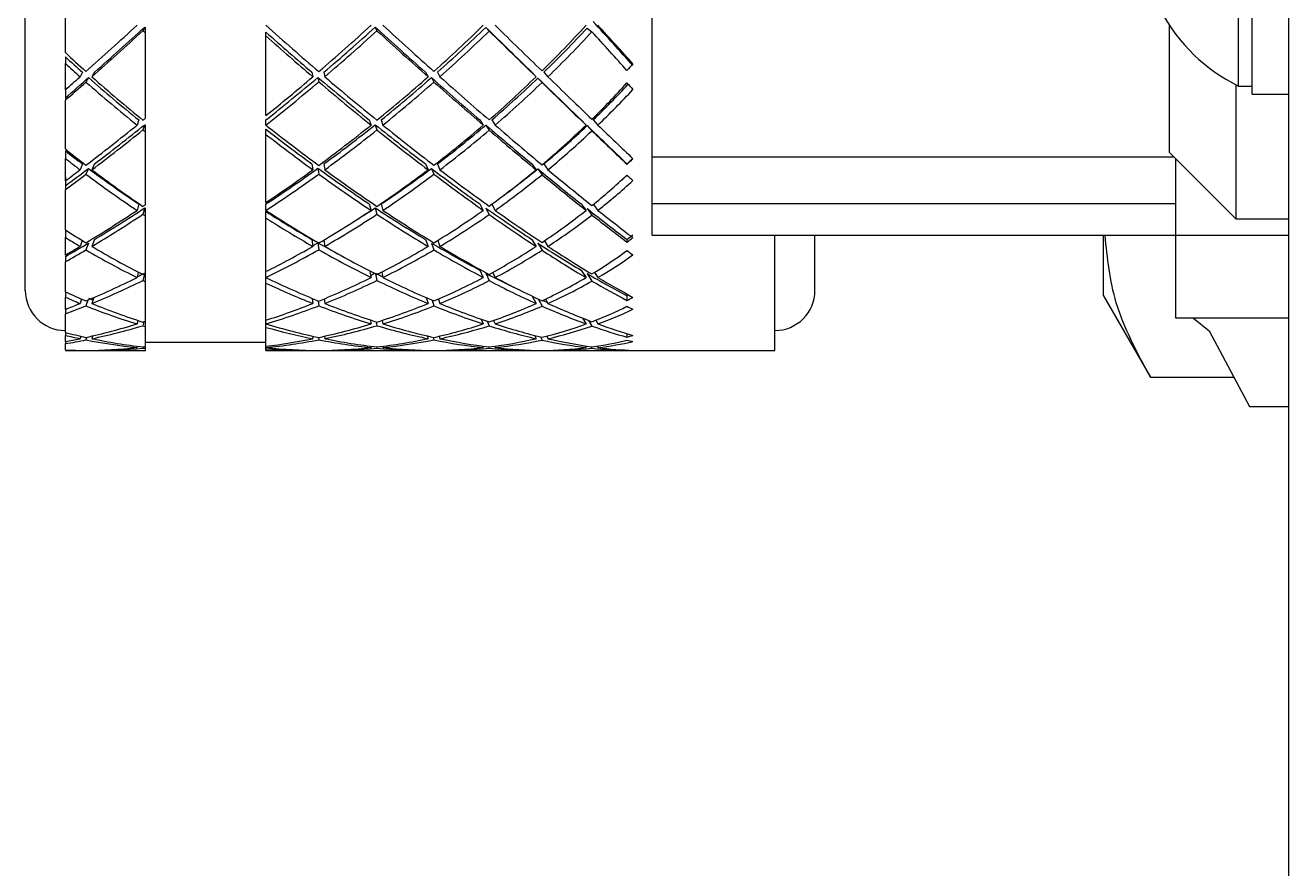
# Model space of a CAD drawing. Header units: millimetres. Extents: x 0 to 279, y 0 to 216.
# Drawn here: x 88.59 to 96.21, y 82.21 to 87.29 of the extents above; entities that cross this region are included whole.
import ezdxf

# ---------------------------------------------------------------- set-up
doc = ezdxf.new("R2010")
doc.units = ezdxf.units.MM

msp = doc.modelspace()

# ---------------------------------------------------------------- linework, layer by layer
at = {"color": 7, "linetype": 'Continuous', "lineweight": 25}
for p, q in [((96.2104, 42.8383), (96.2104, 98.8383)), ((92.3704, 86.5012), (92.3704, 91.3883)), ((88.5904, 85.696), (88.5904, 88.8383)), ((95.9079, 86.9283), (95.9079, 88.392)), ((95.9904, 86.8783), (95.9904, 87.8783)), ((88.8323, 87.1299), (88.8323, 87.4637)), ((89.3106, 87.2842), (89.3003, 87.2618)), ((89.3161, 87.2475), (89.3161, 87.2791)), ((90.0418, 87.2305), (90.0418, 87.2528)), ((90.7012, 87.2842), (90.7115, 87.2618)), ((91.3681, 87.282), (91.3881, 87.2596)), ((91.9791, 87.2778), (92.0082, 87.2555)), ((95.4904, 86.5283), (95.4904, 87.2946)), ((89.3161, 86.7347), (89.3161, 87.2475)), ((90.0418, 86.75), (90.0418, 87.2305)), ((88.8323, 87.1045), (88.8323, 87.0637)), ((88.8323, 86.9059), (88.8323, 87.0637)), ((88.9359, 87.0111), (88.9207, 86.9842)), ((88.9718, 86.9792), (88.9566, 86.9523)), ((89.0077, 87.0111), (88.9925, 86.9842)), ((90.3195, 87.0111), (90.3246, 86.9842)), ((90.3554, 86.9805), (90.3605, 86.9536)), ((90.3913, 87.0111), (90.3964, 86.9842)), ((91.0041, 87.0111), (91.0193, 86.9842)), ((91.04, 86.9792), (91.0552, 86.9523)), ((91.0759, 87.0111), (91.0912, 86.9842)), ((91.6464, 87.0111), (91.6711, 86.9842)), ((91.6822, 86.9763), (91.7069, 86.9494)), ((91.7183, 87.0111), (91.7429, 86.9842)), ((88.8323, 86.9194), (88.8323, 86.8564)), ((95.8904, 86.9371), (95.8904, 86.1283)), ((95.9079, 86.9283), (95.9904, 86.9283)), ((95.9904, 86.8783), (96.2104, 86.8783)), ((88.8323, 86.8564), (88.8323, 86.8428)), ((88.8323, 86.5488), (88.8323, 86.8428)), ((89.2746, 86.7238), (89.2644, 86.6928)), ((90.0418, 86.6928), (90.0418, 86.7238)), ((90.6653, 86.7238), (90.6756, 86.6928)), ((90.7372, 86.7238), (90.7474, 86.6928)), ((91.3322, 86.7238), (91.3523, 86.6928)), ((91.4041, 86.7238), (91.4241, 86.6928)), ((91.9434, 86.7238), (91.9724, 86.6928)), ((92.0152, 86.7238), (92.0442, 86.6928)), ((89.3106, 86.695), (89.3003, 86.6639)), ((89.3161, 86.6513), (89.3161, 86.6906)), ((89.3161, 86.2133), (89.3161, 86.6513)), ((90.0418, 86.6364), (90.0418, 86.6675)), ((90.7012, 86.695), (90.7115, 86.6639)), ((91.3681, 86.6931), (91.3881, 86.662)), ((91.9791, 86.6894), (92.0082, 86.6583)), ((90.0418, 86.2261), (90.0418, 86.6364)), ((88.8323, 86.5386), (88.8323, 86.4916)), ((88.8323, 86.3568), (88.8323, 86.4916)), ((92.3704, 86.5012), (95.5175, 86.5012)), ((92.3704, 86.22), (92.3704, 86.5012)), ((95.4904, 86.5283), (95.8904, 86.1283)), ((95.5304, 86.0283), (95.5304, 86.4883)), ((88.9359, 86.4583), (88.9207, 86.4233)), ((88.9718, 86.4312), (88.9566, 86.3962)), ((89.0077, 86.4583), (88.9925, 86.4233)), ((90.3195, 86.4583), (90.3246, 86.4233)), ((90.3554, 86.4323), (90.3605, 86.3973)), ((90.3913, 86.4583), (90.3964, 86.4233)), ((91.0041, 86.4583), (91.0193, 86.4233)), ((91.04, 86.4312), (91.0552, 86.3962)), ((91.0759, 86.4583), (91.0912, 86.4233)), ((91.6464, 86.4583), (91.6711, 86.4233)), ((91.6822, 86.4287), (91.7069, 86.3937)), ((91.7183, 86.4583), (91.7429, 86.4233)), ((92.2193, 86.4591), (92.2193, 86.4557)), ((88.8323, 86.3805), (88.8323, 86.3274)), ((88.8323, 86.3274), (88.8323, 86.3035)), ((88.8323, 86.0614), (88.8323, 86.3035)), ((89.2746, 86.2173), (89.2644, 86.1787)), ((89.3106, 86.1935), (89.3003, 86.155)), ((89.3161, 86.1447), (89.3161, 86.1899)), ((90.0418, 86.1787), (90.0418, 86.2173)), ((90.6653, 86.2173), (90.6756, 86.1787)), ((90.7012, 86.1935), (90.7115, 86.155)), ((90.7372, 86.2173), (90.7474, 86.1787)), ((91.3322, 86.2173), (91.3523, 86.1787)), ((91.3681, 86.192), (91.3881, 86.1534)), ((91.4046, 86.2163), (91.4241, 86.1787)), ((91.9434, 86.2173), (91.9724, 86.1787)), ((91.9791, 86.189), (92.0082, 86.1504)), ((92.0171, 86.2147), (92.0442, 86.1787)), ((92.3704, 86.22), (95.5304, 86.22)), ((92.3704, 86.0283), (92.3704, 86.22)), ((89.3161, 85.7995), (89.3161, 86.1447)), ((90.0418, 86.1325), (90.0418, 86.171)), ((90.0418, 85.8091), (90.0418, 86.1325)), ((95.8904, 86.1283), (96.2104, 86.1283)), ((88.8323, 86.0614), (88.8323, 86.0155)), ((88.8323, 85.9093), (88.8323, 86.0155)), ((88.9337, 85.9971), (88.9207, 85.9614)), ((88.9718, 85.9817), (88.9566, 85.94)), ((89.0077, 86.0031), (88.9925, 85.9614)), ((90.3195, 86.0031), (90.3246, 85.9614)), ((90.3554, 85.9826), (90.3605, 85.9409)), ((90.3916, 86.0004), (90.3964, 85.9614)), ((91.0041, 86.0031), (91.0193, 85.9614)), ((91.04, 85.9817), (91.0552, 85.94)), ((91.0781, 85.9971), (91.0912, 85.9614)), ((91.6464, 86.0031), (91.6711, 85.9614)), ((91.6822, 85.9798), (91.7069, 85.9381)), ((91.7226, 85.9956), (91.7429, 85.9614)), ((92.2193, 86.0036), (92.2193, 85.9869)), ((92.3704, 86.0283), (95.5304, 86.0283)), ((93.111, 85.3331), (93.111, 86.0283)), ((93.3529, 85.696), (93.3529, 86.0283)), ((95.0928, 85.6633), (95.0928, 86.0283)), ((95.5304, 86.0283), (96.2104, 86.0283)), ((95.5304, 85.5283), (95.5304, 86.0283)), ((88.8323, 85.9012), (88.8323, 85.8681)), ((88.8323, 85.6876), (88.8323, 85.8681)), ((89.2719, 85.806), (89.2644, 85.7735)), ((90.0418, 85.7735), (90.0418, 85.8091)), ((90.6661, 85.8146), (90.6756, 85.7735)), ((90.7399, 85.806), (90.7474, 85.7735)), ((91.3322, 85.818), (91.3523, 85.7735)), ((91.4101, 85.8047), (91.4241, 85.7735)), ((91.9434, 85.818), (91.9724, 85.7735)), ((92.0239, 85.8047), (92.0442, 85.7735)), ((89.3096, 85.7962), (89.3003, 85.7559)), ((89.3161, 85.7483), (89.3161, 85.7977)), ((89.3161, 85.51), (89.3161, 85.7483)), ((90.0418, 85.7393), (90.0418, 85.7735)), ((90.0418, 85.5161), (90.0418, 85.7393)), ((90.7022, 85.7962), (90.7115, 85.7559)), ((91.3681, 85.7992), (91.3881, 85.7548)), ((91.9791, 85.797), (92.0082, 85.7525)), ((88.8323, 85.6876), (88.8323, 85.655)), ((88.8323, 85.5816), (88.8323, 85.655)), ((89.004, 85.6525), (88.9925, 85.6172)), ((91.0078, 85.6525), (91.0193, 85.6172)), ((91.6478, 85.6612), (91.6711, 85.6172)), ((92.2193, 85.6642), (92.2193, 85.6349)), ((95.0928, 85.6633), (95.3764, 85.1721)), ((88.8323, 85.5816), (88.8323, 85.5542)), ((88.9294, 85.6439), (88.9207, 85.6172)), ((88.9679, 85.637), (88.9566, 85.6025)), ((90.3212, 85.6477), (90.3246, 85.6172)), ((90.3572, 85.6329), (90.3605, 85.6031)), ((90.3934, 85.6451), (90.3964, 85.6172)), ((91.0439, 85.637), (91.0552, 85.6025)), ((91.0824, 85.6439), (91.0912, 85.6172)), ((91.6842, 85.6441), (91.7069, 85.6012)), ((91.7288, 85.6439), (91.7429, 85.6172)), ((88.8323, 85.4429), (88.8323, 85.5542)), ((89.2689, 85.5151), (89.2644, 85.4939)), ((89.3053, 85.5066), (89.3003, 85.4831)), ((89.3161, 85.4785), (89.3161, 85.51)), ((90.0418, 85.4939), (90.0418, 85.5161)), ((90.6704, 85.5182), (90.6756, 85.4939)), ((90.7065, 85.5066), (90.7115, 85.4831)), ((90.7429, 85.5151), (90.7474, 85.4939)), ((91.3406, 85.522), (91.3523, 85.4939)), ((91.3769, 85.5096), (91.3881, 85.4824)), ((91.4153, 85.5151), (91.4241, 85.4939)), ((91.9513, 85.5291), (91.9724, 85.4939)), ((91.9879, 85.5149), (92.0082, 85.481)), ((92.0309, 85.5161), (92.0442, 85.4939)), ((96.2104, 85.5283), (95.5304, 85.5283)), ((95.6365, 85.5283), (95.7301, 85.4527)), ((88.8323, 85.4429), (88.8323, 85.4248)), ((88.8323, 85.3873), (88.8323, 85.4248)), ((88.9977, 85.422), (88.9925, 85.4049)), ((89.3161, 85.3568), (89.3161, 85.4785)), ((90.0418, 85.4731), (90.0418, 85.4939)), ((90.0418, 85.3591), (90.0418, 85.4731)), ((90.323, 85.4205), (90.3246, 85.4049)), ((91.0141, 85.422), (91.0193, 85.4049)), ((91.6612, 85.4247), (91.6711, 85.4049)), ((91.7352, 85.4205), (91.7429, 85.4049)), ((92.2193, 85.4351), (92.2193, 85.4141)), ((95.7301, 85.4527), (95.9728, 84.9963)), ((88.8323, 85.3873), (88.8323, 85.3748)), ((88.8323, 85.3372), (88.8323, 85.3748)), ((88.9252, 85.4198), (88.9207, 85.4049)), ((88.9616, 85.4137), (88.9566, 85.3975)), ((89.266, 85.3591), (89.2644, 85.3511)), ((89.3019, 85.3552), (89.3003, 85.3476)), ((89.3161, 85.3839), (90.0418, 85.3839)), ((89.3161, 85.3462), (89.3161, 85.3568)), ((89.3161, 85.3331), (89.3161, 85.3462)), ((90.0418, 85.3511), (90.0418, 85.3591)), ((90.0418, 85.3446), (90.0418, 85.3511)), ((90.0418, 85.3331), (90.0418, 85.3446)), ((90.359, 85.4126), (90.3605, 85.3978)), ((90.3949, 85.4198), (90.3964, 85.4049)), ((90.6739, 85.3595), (90.6756, 85.3511)), ((90.7099, 85.3552), (90.7115, 85.3476)), ((90.7458, 85.3591), (90.7474, 85.3511)), ((91.0502, 85.4137), (91.0552, 85.3975)), ((91.0866, 85.4198), (91.0912, 85.4049)), ((91.3486, 85.3603), (91.3523, 85.3511)), ((91.3848, 85.3557), (91.3881, 85.3474)), ((91.4208, 85.3595), (91.4241, 85.3511)), ((91.6975, 85.4156), (91.7069, 85.3968)), ((91.9662, 85.3619), (91.9724, 85.3511)), ((92.0026, 85.3566), (92.0082, 85.3469)), ((92.0389, 85.3603), (92.0442, 85.3511)), ((88.8323, 85.3372), (88.8323, 85.3343)), ((88.8323, 85.3331), (88.8323, 85.3343)), ((88.8323, 85.3331), (88.9207, 85.3331)), ((88.9209, 85.3339), (88.9207, 85.3331)), ((88.9927, 85.3339), (88.9925, 85.3331)), ((88.9925, 85.3331), (89.3161, 85.3331)), ((90.0418, 85.3331), (90.3246, 85.3331)), ((90.3245, 85.3338), (90.3246, 85.3331)), ((90.3964, 85.3338), (90.3964, 85.3331)), ((90.3964, 85.3331), (91.0193, 85.3331)), ((91.0191, 85.3339), (91.0193, 85.3331)), ((91.0909, 85.3339), (91.0912, 85.3331)), ((91.0912, 85.3331), (91.6711, 85.3331)), ((91.6706, 85.3341), (91.6711, 85.3331)), ((91.7424, 85.3341), (91.7429, 85.3331)), ((91.7429, 85.3331), (93.111, 85.3331)), ((92.2193, 85.3358), (92.2193, 85.3334)), ((95.3764, 85.1721), (95.8793, 85.1721)), ((95.9728, 84.9963), (96.2104, 84.9963))]:
    msp.add_line(p, q, dxfattribs=at)
for centre, radius, start, end in [((96.372, 87.8783), 1.0573, 208.22267, 243.96274), ((88.8323, 85.696), 0.2419, 180, 270), ((93.111, 85.696), 0.2419, 270, 360)]:
    msp.add_arc(centre, radius, start, end, dxfattribs=at)
for centre, major_axis, ratio, start_param, end_param in [((89.97, 88.8383), (3.4771, 3.4771), 0.127359, 4.292427, 4.383028), ((90.0418, 88.8383), (3.4771, 3.4771), 0.127359, 4.281687, 4.372566), ((90.0418, 88.8383), (3.4267, 3.4267), 0.127359, 4.281687, 4.372412), ((89.97, 88.8383), (3.3168, -3.3168), 0.341811, 4.849528, 4.854107), ((89.97, 88.8383), (3.2687, -3.2687), 0.341811, 4.849682, 4.851314), ((90.0418, 88.8383), (3.4145, -3.4145), 0.232055, 4.940408, 5.031449), ((89.97, 88.8383), (3.365, -3.365), 0.232055, 4.961207, 5.04175), ((89.97, 88.8383), (3.3168, 3.3168), 0.341811, 4.494671, 4.585712), ((90.0418, 88.8383), (3.2687, 3.2687), 0.341811, 4.48437, 4.575096), ((90.0418, 88.8383), (3.3168, 3.3168), 0.341811, 4.48437, 4.57525), ((89.97, 88.8383), (3.4267, -3.4267), 0.127359, 5.052366, 5.143091), ((89.97, 88.8383), (3.4771, -3.4771), 0.127359, 5.052212, 5.143091), ((90.0418, 88.8383), (3.4771, -3.4771), 0.127359, 5.04175, 5.132351), ((89.97, 88.8383), (3.1851, 3.1851), 0.459471, 4.596453, 4.687054), ((90.0418, 88.8383), (3.1389, 3.1389), 0.459471, 4.585712, 4.675738), ((90.0418, 88.8383), (3.1851, 3.1851), 0.459471, 4.585712, 4.675902), ((89.97, 88.8383), (3.4533, -3.4533), 0.025341, 5.154407, 5.244433), ((89.97, 88.8383), (3.5041, -3.5041), 0.025341, 5.154243, 5.244433), ((90.0418, 88.8383), (3.5041, -3.5041), 0.025341, 5.143091, 5.232712), ((89.97, 88.8383), (3.0207, 3.0207), 0.588666, 4.698774, 4.788395), ((90.0418, 88.8383), (2.9769, 2.9769), 0.588666, 4.687054, 4.775725), ((90.0418, 88.8383), (3.0207, 3.0207), 0.588666, 4.687054, 4.775909), ((89.97, 88.8383), (-3.4951, 3.4951), 0.076153, 4.091659, 4.167859), ((90.0418, 88.8383), (-3.4444, 3.4444), 0.076153, 4.092912, 4.180345), ((90.0418, 88.8383), (-3.4951, 3.4951), 0.076153, 4.104948, 4.180345), ((89.97, 88.8383), (3.4145, -3.4145), 0.232055, 4.960905, 5.04175), ((90.0418, 88.8383), (3.1851, -3.1851), 0.459471, 4.790783, 4.828325), ((89.97, 88.8383), (3.1389, -3.1389), 0.459471, 4.807484, 4.839066), ((89.97, 88.8383), (3.1851, -3.1851), 0.459471, 4.812534, 4.839066), ((94.4687, 88.8383), (3.4951, 3.4951), 0.076153, 2.178238, 2.191526), ((89.97, 88.8383), (3.4771, 3.4771), 0.127359, 4.255155, 4.281687), ((90.0418, 88.8383), (3.4267, 3.4267), 0.127359, 4.227991, 4.270788), ((90.0418, 88.8383), (3.4771, 3.4771), 0.127359, 4.233403, 4.270946), ((89.97, 88.8383), (3.1851, -3.1851), 0.459471, 4.849807, 4.940408), ((89.97, 88.8383), (3.1389, -3.1389), 0.459471, 4.849965, 4.940408), ((90.0418, 88.8383), (3.1851, -3.1851), 0.459471, 4.839066, 4.929946), ((89.97, 88.8383), (3.3168, 3.3168), 0.341811, 4.403526, 4.48437), ((90.0418, 88.8383), (3.2687, 3.2687), 0.341811, 4.383028, 4.473918), ((90.0418, 88.8383), (3.3168, 3.3168), 0.341811, 4.383028, 4.474069), ((89.97, 88.8383), (3.365, -3.365), 0.232055, 5.052202, 5.143091), ((89.97, 88.8383), (3.4145, -3.4145), 0.232055, 5.05205, 5.143091), ((90.0418, 88.8383), (3.4145, -3.4145), 0.232055, 5.04175, 5.132629), ((89.97, 88.8383), (3.1851, 3.1851), 0.459471, 4.494832, 4.585712), ((90.0418, 88.8383), (3.1389, 3.1389), 0.459471, 4.48437, 4.574813), ((90.0418, 88.8383), (3.1851, 3.1851), 0.459471, 4.48437, 4.574971), ((89.97, 88.8383), (3.4267, -3.4267), 0.127359, 5.15399, 5.244433), ((89.97, 88.8383), (3.4771, -3.4771), 0.127359, 5.153832, 5.244433), ((90.0418, 88.8383), (3.4771, -3.4771), 0.127359, 5.143091, 5.233281), ((89.97, 88.8383), (3.0207, 3.0207), 0.588666, 4.596864, 4.687054), ((90.0418, 88.8383), (2.9769, 2.9769), 0.588666, 4.585712, 4.67516), ((90.0418, 88.8383), (3.0207, 3.0207), 0.588666, 4.585712, 4.675333), ((89.97, 88.8383), (3.4533, -3.4533), 0.025341, 5.256326, 5.345775), ((89.97, 88.8383), (3.5041, -3.5041), 0.025341, 5.256154, 5.345775), ((90.0418, 88.8383), (3.5041, -3.5041), 0.025341, 5.244433, 5.333288), ((89.97, 88.8383), (2.8253, 2.8253), 0.734313, 4.69954, 4.775739), ((94.4687, 88.8383), (2.8253, -2.8253), 0.734313, 4.649038, 4.662327), ((90.0418, 88.8383), (2.7843, 2.7843), 0.734313, 4.687054, 4.763629), ((90.0418, 88.8383), (2.8253, 2.8253), 0.734313, 4.687054, 4.762451), ((89.97, 88.8383), (3.4145, 3.4145), 0.232055, 4.292149, 4.296727), ((89.97, 88.8383), (3.4145, 3.4145), 0.232055, 4.191086, 4.281687), ((90.0418, 88.8383), (3.4145, 3.4145), 0.232055, 4.180345, 4.271224), ((90.0418, 88.8383), (3.365, 3.365), 0.232055, 4.180345, 4.271071), ((89.97, 88.8383), (3.1851, -3.1851), 0.459471, 4.95087, 4.955449), ((89.97, 88.8383), (3.1389, -3.1389), 0.459471, 4.951024, 4.952655), ((90.0418, 88.8383), (3.3168, -3.3168), 0.341811, 5.04175, 5.13279), ((89.97, 88.8383), (3.2687, -3.2687), 0.341811, 5.062548, 5.143091), ((89.97, 88.8383), (3.1851, 3.1851), 0.459471, 4.393329, 4.48437), ((90.0418, 88.8383), (3.1389, 3.1389), 0.459471, 4.383028, 4.473754), ((90.0418, 88.8383), (3.1851, 3.1851), 0.459471, 4.383028, 4.473908), ((89.97, 88.8383), (3.365, -3.365), 0.232055, 5.153707, 5.244433), ((89.97, 88.8383), (3.4145, -3.4145), 0.232055, 5.153553, 5.244433), ((90.0418, 88.8383), (3.4145, -3.4145), 0.232055, 5.143091, 5.233692), ((89.97, 88.8383), (3.0207, 3.0207), 0.588666, 4.495111, 4.585712), ((90.0418, 88.8383), (2.9769, 2.9769), 0.588666, 4.48437, 4.574396), ((90.0418, 88.8383), (3.0207, 3.0207), 0.588666, 4.48437, 4.57456), ((89.97, 88.8383), (3.4267, -3.4267), 0.127359, 5.255749, 5.345775), ((89.97, 88.8383), (3.4771, -3.4771), 0.127359, 5.255585, 5.345775), ((90.0418, 88.8383), (3.4771, -3.4771), 0.127359, 5.244433, 5.334054), ((89.97, 88.8383), (2.8253, 2.8253), 0.734313, 4.597433, 4.687054), ((90.0418, 88.8383), (2.7843, 2.7843), 0.734313, 4.585712, 4.674384), ((90.0418, 88.8383), (2.8253, 2.8253), 0.734313, 4.585712, 4.674567), ((89.97, 88.8383), (3.4533, -3.4533), 0.025341, 5.358444, 5.44683), ((89.97, 88.8383), (3.5041, -3.5041), 0.025341, 5.358261, 5.434461), ((90.0418, 88.8383), (3.5041, -3.5041), 0.025341, 5.345775, 5.421172), ((89.97, 88.8383), (3.3168, -3.3168), 0.341811, 5.062247, 5.143091), ((90.0418, 88.8383), (3.0207, -3.0207), 0.588666, 4.892124, 4.929667), ((89.97, 88.8383), (2.9769, -2.9769), 0.588666, 4.908825, 4.940408), ((89.97, 88.8383), (3.0207, -3.0207), 0.588666, 4.913876, 4.940408), ((94.4687, 88.8383), (3.4533, 3.4533), 0.025341, 3.977948, 3.991571), ((94.4687, 88.8383), (3.5041, 3.5041), 0.025341, 3.990317, 4.003606), ((90.0418, 88.8383), (3.365, 3.365), 0.232055, 4.12665, 4.169446), ((89.97, 88.8383), (3.4145, 3.4145), 0.232055, 4.153813, 4.180345), ((89.97, 88.8383), (2.9769, -2.9769), 0.588666, 4.951306, 5.04175), ((90.0418, 88.8383), (3.0207, -3.0207), 0.588666, 4.940408, 5.031287), ((90.0418, 88.8383), (3.1389, 3.1389), 0.459471, 4.281687, 4.372576), ((89.97, 88.8383), (3.1851, 3.1851), 0.459471, 4.302184, 4.383028), ((89.97, 88.8383), (3.2687, -3.2687), 0.341811, 5.153544, 5.244433), ((90.0418, 88.8383), (3.3168, -3.3168), 0.341811, 5.143091, 5.233971), ((89.97, 88.8383), (3.0207, 3.0207), 0.588666, 4.393491, 4.48437), ((90.0418, 88.8383), (2.9769, 2.9769), 0.588666, 4.383028, 4.473472), ((89.97, 88.8383), (3.365, -3.365), 0.232055, 5.255332, 5.345775), ((90.0418, 88.8383), (3.4145, -3.4145), 0.232055, 5.244433, 5.334623), ((89.97, 88.8383), (2.8253, 2.8253), 0.734313, 4.495522, 4.585712), ((90.0418, 88.8383), (2.7843, 2.7843), 0.734313, 4.507492, 4.573819), ((89.97, 88.8383), (3.4267, -3.4267), 0.127359, 5.357668, 5.447116), ((90.0418, 88.8383), (3.4771, -3.4771), 0.127359, 5.345775, 5.43463), ((90.0418, 88.8383), (3.4145, 3.4145), 0.232055, 4.132062, 4.169604), ((89.97, 88.8383), (3.0207, -3.0207), 0.588666, 4.951148, 5.04175), ((90.0418, 88.8383), (3.1851, 3.1851), 0.459471, 4.281687, 4.372728), ((89.97, 88.8383), (3.3168, -3.3168), 0.341811, 5.153392, 5.244433), ((90.0418, 88.8383), (3.0207, 3.0207), 0.588666, 4.383028, 4.473629), ((89.97, 88.8383), (3.4145, -3.4145), 0.232055, 5.255174, 5.345775), ((90.0418, 88.8383), (2.8253, 2.8253), 0.734313, 4.48437, 4.573991), ((89.97, 88.8383), (3.4771, -3.4771), 0.127359, 5.357496, 5.447116), ((89.97, 88.8383), (2.6009, 2.6009), 0.903467, 4.598198, 4.674398), ((90.0418, 88.8383), (2.6009, 2.6009), 0.903467, 4.585712, 4.661109), ((90.0418, 88.8383), (2.5632, 2.5632), 0.903467, 4.649199, 4.659815), ((94.4687, 88.8383), (2.6009, -2.6009), 0.903467, 4.75038, 4.763669), ((90.0418, 88.8383), (3.2687, 3.2687), 0.341811, 4.079003, 4.169729), ((89.97, 88.8383), (3.3168, 3.3168), 0.341811, 4.190807, 4.195386), ((89.97, 88.8383), (2.9769, -2.9769), 0.588666, 5.052366, 5.053997), ((90.0418, 88.8383), (2.9769, 2.9769), 0.588666, 4.330845, 4.372412), ((89.97, 88.8383), (3.2687, -3.2687), 0.341811, 5.255049, 5.345775), ((89.97, 88.8383), (3.365, -3.365), 0.232055, 5.357091, 5.447116), ((89.97, 88.8383), (3.4267, -3.4267), 0.127359, 5.459786, 5.548171), ((89.97, 88.8383), (3.3168, 3.3168), 0.341811, 4.089744, 4.180345), ((90.0418, 88.8383), (3.3168, 3.3168), 0.341811, 4.079003, 4.169883), ((89.97, 88.8383), (3.0207, -3.0207), 0.588666, 5.052212, 5.05679), ((90.0418, 88.8383), (3.1851, -3.1851), 0.459471, 5.143091, 5.234132), ((89.97, 88.8383), (3.1389, -3.1389), 0.459471, 5.16389, 5.244433), ((89.97, 88.8383), (3.1851, -3.1851), 0.459471, 5.163588, 5.244433), ((89.97, 88.8383), (3.0207, 3.0207), 0.588666, 4.291988, 4.383028), ((90.0418, 88.8383), (3.0207, 3.0207), 0.588666, 4.281687, 4.372566), ((89.97, 88.8383), (3.3168, -3.3168), 0.341811, 5.254895, 5.345775), ((90.0418, 88.8383), (3.3168, -3.3168), 0.341811, 5.244433, 5.335034), ((89.97, 88.8383), (2.8253, 2.8253), 0.734313, 4.393769, 4.48437), ((90.0418, 88.8383), (2.8253, 2.8253), 0.734313, 4.383028, 4.473218), ((89.97, 88.8383), (3.4145, -3.4145), 0.232055, 5.356927, 5.447116), ((90.0418, 88.8383), (3.4145, -3.4145), 0.232055, 5.345775, 5.435395), ((89.97, 88.8383), (2.6009, 2.6009), 0.903467, 4.496091, 4.585712), ((90.0418, 88.8383), (2.6009, 2.6009), 0.903467, 4.48437, 4.573226), ((89.97, 88.8383), (3.4771, -3.4771), 0.127359, 5.459602, 5.535802), ((90.0418, 88.8383), (3.4771, -3.4771), 0.127359, 5.447116, 5.522514), ((90.0418, 88.8383), (2.8253, -2.8253), 0.734313, 4.993466, 5.031009), ((94.4687, 88.8383), (3.4267, 3.4267), 0.127359, 3.876607, 3.890229), ((89.97, 88.8383), (2.8253, -2.8253), 0.734313, 5.015218, 5.04175), ((90.0418, 88.8383), (3.2687, 3.2687), 0.341811, 4.025308, 4.068105), ((89.97, 88.8383), (3.3168, 3.3168), 0.341811, 4.052472, 4.079003), ((90.0418, 88.8383), (2.8253, -2.8253), 0.734313, 5.04175, 5.132629), ((89.97, 88.8383), (3.0207, 3.0207), 0.588666, 4.200842, 4.281687), ((90.0418, 88.8383), (2.9769, 2.9769), 0.588666, 4.262163, 4.271234), ((89.97, 88.8383), (3.1389, -3.1389), 0.459471, 5.254885, 5.297695), ((90.0418, 88.8383), (3.1851, -3.1851), 0.459471, 5.244433, 5.335312), ((89.97, 88.8383), (2.8253, 2.8253), 0.734313, 4.292149, 4.383028), ((89.97, 88.8383), (3.2687, -3.2687), 0.341811, 5.356673, 5.447116), ((90.0418, 88.8383), (3.3168, -3.3168), 0.341811, 5.345775, 5.435964), ((89.97, 88.8383), (2.6009, 2.6009), 0.903467, 4.39418, 4.48437), ((89.97, 88.8383), (3.365, -3.365), 0.232055, 5.45901, 5.548458), ((90.0418, 88.8383), (3.4145, -3.4145), 0.232055, 5.447116, 5.535972), ((94.4687, 88.8383), (3.4771, 3.4771), 0.127359, 3.888976, 3.902264), ((90.0418, 88.8383), (3.3168, 3.3168), 0.341811, 4.03072, 4.068263), ((89.97, 88.8383), (2.8253, -2.8253), 0.734313, 5.05249, 5.143091), ((90.0418, 88.8383), (3.0207, 3.0207), 0.588666, 4.180345, 4.271386), ((89.97, 88.8383), (3.1851, -3.1851), 0.459471, 5.254734, 5.345775), ((90.0418, 88.8383), (2.8253, 2.8253), 0.734313, 4.281687, 4.372288), ((89.97, 88.8383), (3.3168, -3.3168), 0.341811, 5.356515, 5.447116), ((90.0418, 88.8383), (2.6009, 2.6009), 0.903467, 4.383028, 4.472649), ((89.97, 88.8383), (3.4145, -3.4145), 0.232055, 5.458837, 5.548458), ((89.97, 88.8383), (-2.6009, 2.6009), 0.903467, 2.92606, 3.00226), ((90.0418, 88.8383), (-2.6009, 2.6009), 0.903467, 2.913574, 2.988971), ((94.4687, 88.8383), (2.6009, 2.6009), 0.903467, 3.280926, 3.294214), ((89.97, 88.8383), (3.1851, 3.1851), 0.459471, 3.988402, 4.079003), ((90.0418, 88.8383), (3.1851, 3.1851), 0.459471, 3.977662, 4.068541), ((90.0418, 88.8383), (3.1389, 3.1389), 0.459471, 4.055036, 4.068387), ((89.97, 88.8383), (3.1851, 3.1851), 0.459471, 4.089466, 4.094044), ((89.97, 88.8383), (2.8253, -2.8253), 0.734313, 5.153553, 5.158132), ((90.0418, 88.8383), (3.0207, -3.0207), 0.588666, 5.244433, 5.335474), ((89.97, 88.8383), (3.0207, -3.0207), 0.588666, 5.26493, 5.345775), ((89.97, 88.8383), (2.8253, 2.8253), 0.734313, 4.190646, 4.281687), ((90.0418, 88.8383), (2.8253, 2.8253), 0.734313, 4.180345, 4.271224), ((90.0418, 88.8383), (2.7843, 2.7843), 0.734313, 4.262628, 4.271071), ((89.97, 88.8383), (3.1389, -3.1389), 0.459471, 5.356391, 5.369742), ((89.97, 88.8383), (3.1851, -3.1851), 0.459471, 5.356237, 5.447116), ((90.0418, 88.8383), (3.1851, -3.1851), 0.459471, 5.345775, 5.436376), ((89.97, 88.8383), (2.6009, 2.6009), 0.903467, 4.292427, 4.383028), ((90.0418, 88.8383), (2.6009, 2.6009), 0.903467, 4.281687, 4.371877), ((89.97, 88.8383), (3.2687, -3.2687), 0.341811, 5.458432, 5.521461), ((89.97, 88.8383), (3.3168, -3.3168), 0.341811, 5.458268, 5.548458), ((90.0418, 88.8383), (3.3168, -3.3168), 0.341811, 5.447116, 5.536737), ((89.97, 88.8383), (-2.6009, 2.6009), 0.903467, 2.823953, 2.913574), ((90.0418, 88.8383), (-2.6009, 2.6009), 0.903467, 2.812232, 2.901088), ((89.97, 88.8383), (3.365, -3.365), 0.232055, 5.561128, 5.649513), ((89.97, 88.8383), (3.4145, -3.4145), 0.232055, 5.560944, 5.637144), ((90.0418, 88.8383), (3.4145, -3.4145), 0.232055, 5.548458, 5.623855), ((90.0418, 88.8383), (2.6009, -2.6009), 0.903467, 5.094808, 5.132351), ((89.97, 88.8383), (2.6009, -2.6009), 0.903467, 5.11656, 5.143091), ((89.97, 88.8383), (2.5632, -2.5632), 0.903467, 5.15399, 5.162303), ((94.4687, 88.8383), (3.4145, 3.4145), 0.232055, 3.787634, 3.800923), ((89.97, 88.8383), (3.1851, 3.1851), 0.459471, 3.95113, 3.977662), ((90.0418, 88.8383), (3.1851, 3.1851), 0.459471, 3.929378, 3.966921), ((89.97, 88.8383), (2.6009, -2.6009), 0.903467, 5.153832, 5.244433), ((90.0418, 88.8383), (2.6009, -2.6009), 0.903467, 5.143091, 5.233971), ((89.97, 88.8383), (2.8253, 2.8253), 0.734313, 4.099501, 4.180345), ((90.0418, 88.8383), (2.8253, 2.8253), 0.734313, 4.079003, 4.170044), ((89.97, 88.8383), (3.0207, -3.0207), 0.588666, 5.356076, 5.447116), ((90.0418, 88.8383), (3.0207, -3.0207), 0.588666, 5.345775, 5.436654), ((89.97, 88.8383), (2.6009, 2.6009), 0.903467, 4.190807, 4.281687), ((90.0418, 88.8383), (2.6009, 2.6009), 0.903467, 4.180345, 4.270946), ((89.97, 88.8383), (3.1851, -3.1851), 0.459471, 5.457857, 5.548458), ((90.0418, 88.8383), (3.1851, -3.1851), 0.459471, 5.447116, 5.537306), ((89.97, 88.8383), (-2.6009, 2.6009), 0.903467, 2.722042, 2.812232), ((90.0418, 88.8383), (-2.6009, 2.6009), 0.903467, 2.71089, 2.800511), ((89.97, 88.8383), (3.3168, -3.3168), 0.341811, 5.560179, 5.6498), ((89.97, 88.8383), (3.2687, -3.2687), 0.341811, 5.569883, 5.579686), ((90.0418, 88.8383), (3.3168, -3.3168), 0.341811, 5.548458, 5.637314), ((89.97, 88.8383), (-2.8253, 2.8253), 0.734313, 2.824718, 2.900918), ((90.0418, 88.8383), (-2.8253, 2.8253), 0.734313, 2.812232, 2.887629), ((94.4687, 88.8383), (2.8253, 2.8253), 0.734313, 3.382267, 3.395556), ((89.97, 88.8383), (3.0207, 3.0207), 0.588666, 3.988124, 3.992702), ((90.0418, 88.8383), (2.6009, 2.6009), 0.903467, 3.625353, 3.662896), ((89.97, 88.8383), (2.6009, 2.6009), 0.903467, 3.647105, 3.673637), ((89.97, 88.8383), (3.0207, 3.0207), 0.588666, 3.887061, 3.977662), ((90.0418, 88.8383), (3.0207, 3.0207), 0.588666, 3.87632, 3.967199), ((89.97, 88.8383), (2.6009, -2.6009), 0.903467, 5.254895, 5.259474), ((90.0418, 88.8383), (2.8253, -2.8253), 0.734313, 5.345775, 5.436815), ((89.97, 88.8383), (2.8253, -2.8253), 0.734313, 5.366272, 5.447116), ((89.97, 88.8383), (2.6009, 2.6009), 0.903467, 4.089304, 4.180345), ((90.0418, 88.8383), (2.6009, 2.6009), 0.903467, 4.079003, 4.169883), ((89.97, 88.8383), (3.0207, -3.0207), 0.588666, 5.457579, 5.548458), ((90.0418, 88.8383), (3.0207, -3.0207), 0.588666, 5.447116, 5.537717), ((89.97, 88.8383), (-2.6009, 2.6009), 0.903467, 2.620289, 2.71089), ((90.0418, 88.8383), (-2.6009, 2.6009), 0.903467, 2.609549, 2.699739), ((89.97, 88.8383), (3.1851, -3.1851), 0.459471, 5.55961, 5.6498), ((90.0418, 88.8383), (3.1851, -3.1851), 0.459471, 5.548458, 5.638079), ((89.97, 88.8383), (-2.8253, 2.8253), 0.734313, 2.722611, 2.812232), ((90.0418, 88.8383), (-2.8253, 2.8253), 0.734313, 2.71089, 2.799746), ((89.97, 88.8383), (3.3168, -3.3168), 0.341811, 5.662286, 5.738486), ((90.0418, 88.8383), (3.3168, -3.3168), 0.341811, 5.6498, 5.725197), ((94.4687, 88.8383), (3.3168, 3.3168), 0.341811, 3.686292, 3.699581), ((89.97, 88.8383), (3.0207, 3.0207), 0.588666, 3.849788, 3.87632), ((90.0418, 88.8383), (3.0207, 3.0207), 0.588666, 3.828036, 3.865579), ((89.97, 88.8383), (2.6009, 2.6009), 0.903467, 3.684377, 3.774978), ((89.97, 88.8383), (2.8253, 2.8253), 0.734313, 3.785719, 3.87632), ((90.0418, 88.8383), (2.6009, 2.6009), 0.903467, 3.673637, 3.764516), ((90.0418, 88.8383), (2.8253, 2.8253), 0.734313, 3.774978, 3.865858), ((89.97, 88.8383), (2.8253, 2.8253), 0.734313, 3.886782, 3.891361), ((89.97, 88.8383), (2.6009, 2.6009), 0.903467, 3.785441, 3.790019), ((89.97, 88.8383), (2.6009, 2.6009), 0.903467, 3.998159, 4.079003), ((90.0418, 88.8383), (2.6009, 2.6009), 0.903467, 3.977662, 4.068702), ((90.0418, 88.8383), (2.6009, -2.6009), 0.903467, 5.447116, 5.538157), ((89.97, 88.8383), (2.6009, -2.6009), 0.903467, 5.467614, 5.548458), ((89.97, 88.8383), (2.8253, -2.8253), 0.734313, 5.457417, 5.548458), ((89.97, 88.8383), (-2.6009, 2.6009), 0.903467, 2.417166, 2.508207), ((90.0418, 88.8383), (2.8253, -2.8253), 0.734313, 5.447116, 5.537996), ((90.0418, 88.8383), (-2.6009, 2.6009), 0.903467, 2.406865, 2.497745), ((89.97, 88.8383), (-2.6009, 2.6009), 0.903467, 2.518669, 2.609549), ((89.97, 88.8383), (2.8253, -2.8253), 0.734313, 5.55892, 5.6498), ((90.0418, 88.8383), (-2.6009, 2.6009), 0.903467, 2.508207, 2.598808), ((90.0418, 88.8383), (2.8253, -2.8253), 0.734313, 5.548458, 5.639059), ((89.97, 88.8383), (3.0207, -3.0207), 0.588666, 5.559199, 5.6498), ((89.97, 88.8383), (-2.8253, 2.8253), 0.734313, 2.518948, 2.609549), ((90.0418, 88.8383), (3.0207, -3.0207), 0.588666, 5.548458, 5.638648), ((90.0418, 88.8383), (-2.8253, 2.8253), 0.734313, 2.508207, 2.598397), ((89.97, 88.8383), (-2.8253, 2.8253), 0.734313, 2.620701, 2.71089), ((89.97, 88.8383), (3.0207, -3.0207), 0.588666, 5.660952, 5.751141), ((90.0418, 88.8383), (-2.8253, 2.8253), 0.734313, 2.609549, 2.69917), ((90.0418, 88.8383), (3.0207, -3.0207), 0.588666, 5.6498, 5.73942), ((89.97, 88.8383), (3.1851, -3.1851), 0.459471, 5.661521, 5.751141), ((89.97, 88.8383), (-3.0207, 3.0207), 0.588666, 2.62127, 2.71089), ((90.0418, 88.8383), (3.1851, -3.1851), 0.459471, 5.6498, 5.738655), ((90.0418, 88.8383), (-3.0207, 3.0207), 0.588666, 2.609549, 2.698404), ((89.97, 88.8383), (-3.0207, 3.0207), 0.588666, 2.723377, 2.799576), ((89.97, 88.8383), (3.1851, -3.1851), 0.459471, 5.763628, 5.839827), ((90.0418, 88.8383), (-3.0207, 3.0207), 0.588666, 2.71089, 2.786288), ((90.0418, 88.8383), (3.1851, -3.1851), 0.459471, 5.751141, 5.826539), ((94.4687, 88.8383), (3.0207, 3.0207), 0.588666, 3.483609, 3.496898), ((90.0418, 88.8383), (2.8253, 2.8253), 0.734313, 3.726695, 3.764238), ((89.97, 88.8383), (2.8253, 2.8253), 0.734313, 3.748447, 3.774978), ((94.4687, 88.8383), (3.1851, 3.1851), 0.459471, 3.584951, 3.598239)]:
    msp.add_ellipse(centre, major_axis=major_axis, ratio=ratio, start_param=start_param, end_param=end_param, dxfattribs=at)
msp.add_open_spline([(95.3764, 85.1721), (95.2964, 85.3209), (95.1454, 85.6017), (95.1165, 85.8919), (95.1028, 86.0283)], degree=3, knots=[0, 0, 0, 0, 0.529988, 1, 1, 1, 1], dxfattribs=at)

doc.saveas('drawing.dxf')
